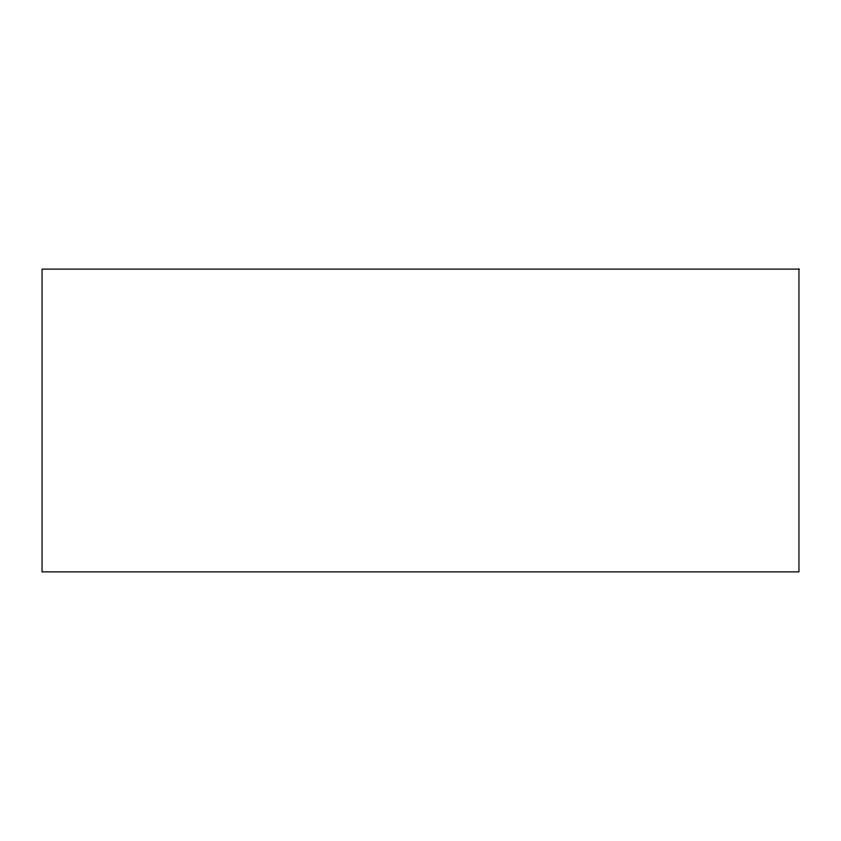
<?xml version="1.0" encoding="UTF-8"?>
<svg xmlns="http://www.w3.org/2000/svg" width="841" height="841" viewBox="0 0 841 841"><rect width="100%" height="100%" fill="white"/><g stroke="black" fill="none" stroke-linecap="round" stroke-linejoin="round"><path stroke-width="1.26" d="M798.95 269.12L42.05 269.12L42.05 571.88L798.95 571.88L798.95 269.12"/></g></svg>
